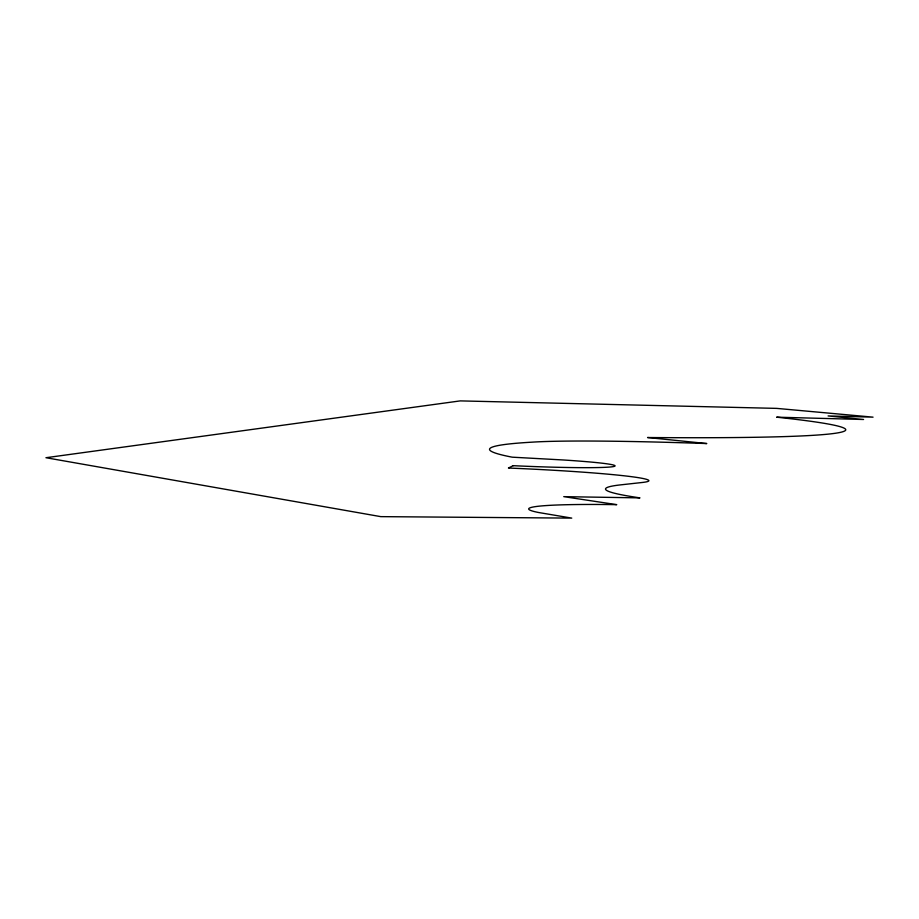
<?xml version="1.0" encoding="UTF-8"?>
<svg xmlns="http://www.w3.org/2000/svg" width="919" height="919" viewBox="0 0 919 919"><rect width="100%" height="100%" fill="white"/><g stroke="black" fill="none" stroke-linecap="round" stroke-linejoin="round"><path stroke-width="1.38" d="M513.181 465.68L508.437 468.024A139.516 6.789 2.4 0 1 642.105 482.498L620.566 484.876A308.864 15.738 2.7 0 0 639.969 497.88L563.749 496.651L616.752 504.657A160.446 9.075 2.5 0 0 538.695 512.526L571.756 518.109L380.788 516.639L45.95 457.719L460.235 400.891L776.67 408.381L873.05 417.157L828.099 415.939L863.573 419.489L776.635 417.18A624.518 21.459 2.3 0 1 647.573 437.524L706.78 443.555A254.126 10.568 2.6 0 0 532.044 442.165A565.461 24.101 2.7 0 0 512.228 457.18L563.025 459.959A90.659 4.124 2.4 0 1 611.342 466.886A90.659 4.124 2.4 0 1 513.181 465.68"/></g></svg>
